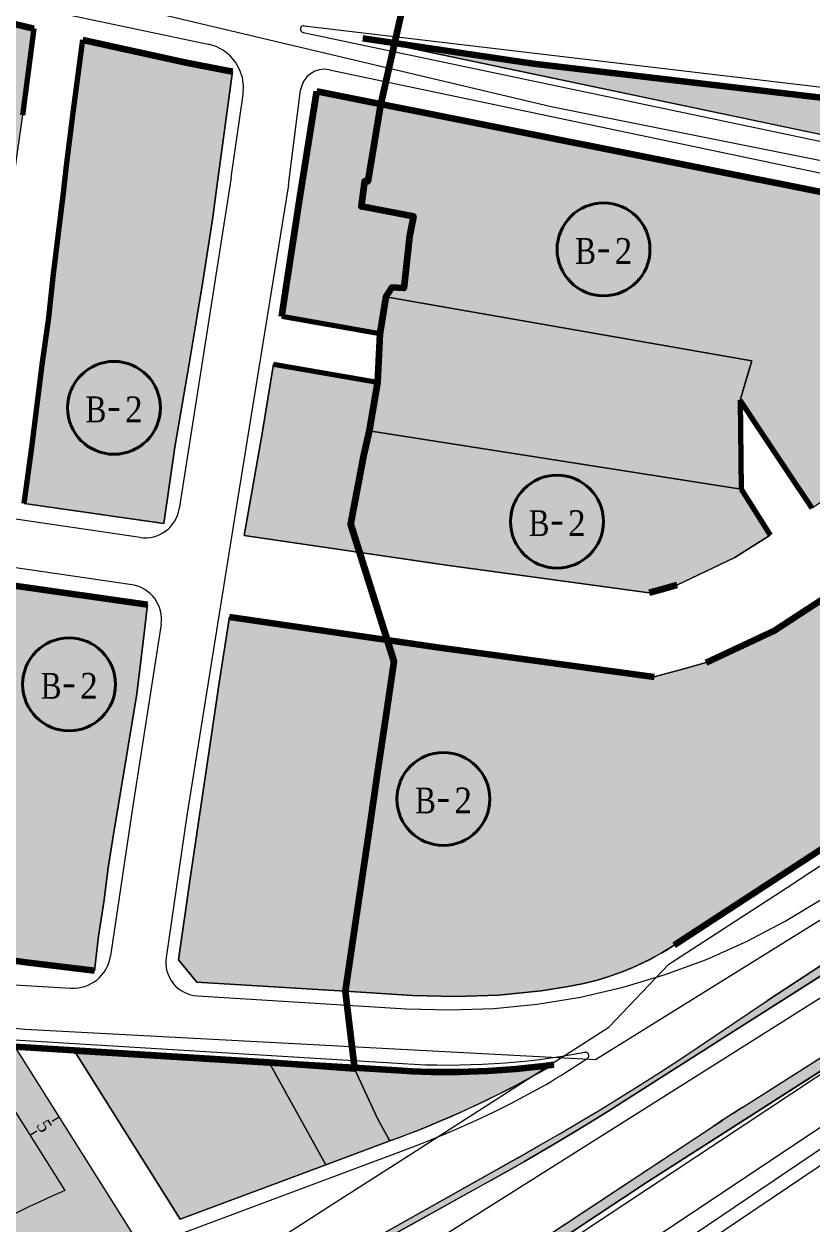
# Model space of a CAD drawing. Header units: metres. Extents: x 575880 to 576669, y 4390634 to 4391284.
# Drawn here: x 576373.2 to 576487.7, y 4390882.6 to 4391057.1 of the extents above; entities that cross this region are included whole.
import ezdxf

# ---------------------------------------------------------------- set-up
doc = ezdxf.new("R2010")
doc.units = ezdxf.units.M
for name, color, linetype, lineweight in [('B_ADAKENARI', 5, 'Continuous', 0), ('B_HAT_KADEME', 18, 'Continuous', 0), ('KALDIRIM', 21, 'Continuous', 0), ('KST_KARAYOLU_KORUMA', 11, 'Continuous', 0), ('PL_PARK', 97, 'Continuous', 0), ('PL_PASIF_YESIL', 93, 'Continuous', 0), ('PL_TICARET', 12, 'Continuous', 0), ('PL_TRAFO_ALANI', 9, 'Continuous', 0), ('PROJE_ALAN_SINIRI', 30, 'Continuous', 90), ('ROL_CEPHE', 1, 'Continuous', 0), ('SEMBOL', 18, 'Continuous', 0), ('SNR_MAHALLE', 18, 'Continuous', 0), ('SNR_OZEL_PROJE', 18, 'Continuous', 0), ('SNR_SAGLIKLASTIRMA', 152, 'Continuous', 0), ('SNR_YAPIYAK', 18, 'Continuous', 0), ('TESCILLI_PARSEL', 18, 'Continuous', 5)]:
    doc.layers.add(name, color=color, linetype=linetype, lineweight=lineweight)
doc.styles.get("Standard").update_dxf_attribs({"font": 'times.ttf'})

msp = doc.modelspace()

# ---------------------------------------------------------------- hatches: boundary and pattern name
at = {"layer": 'PL_PARK'}
for points in [[(576478.93, 4391008.13), (576477.26, 4391002.38), (576477.42, 4390989.45), (576423.35, 4390997.96), (576424.54, 4391005.02), (576424.92, 4391012.06), (576425.76, 4391017.41)], [(576408.82, 4390906.13), (576417.03, 4390891.21), (576395.9, 4390883.32), (576380.47, 4390907.87)], [(576447.47, 4390904.3), (576444.73, 4390902.83), (576441.97, 4390901.41), (576439.18, 4390900.05), (576436.36, 4390898.76), (576433.51, 4390897.52), (576430.64, 4390896.34), (576427.74, 4390895.22), (576426.34, 4390894.7), (576426.2, 4390894.96), (576424.58, 4390897.96), (576421.23, 4390905.2), (576421.14, 4390905.37), (576428.15, 4390904.94), (576430.91, 4390904.81), (576433.67, 4390904.74), (576436.43, 4390904.75), (576439.18, 4390904.83), (576441.94, 4390904.97), (576444.69, 4390905.19), (576447.43, 4390905.47), (576450.17, 4390905.83)]]:
    msp.add_hatch(color=256, dxfattribs=at).paths.add_polyline_path(points)
at = {"layer": 'PL_PASIF_YESIL'}
for points in [[(576447.19, 4391051.36), (576559.95, 4391037.95), (576566.58, 4391037.13), (576573.2, 4391036.25), (576578.78, 4391035.46), (576565.53, 4391004.3), (576563.15, 4390999.12), (576563.07, 4390998.99), (576562.96, 4390998.89), (576562.83, 4390998.82), (576562.69, 4390998.78), (576562.54, 4390998.78), (576562.39, 4390998.81), (576562.26, 4390998.88), (576562.16, 4390998.99), (576562.08, 4390999.11), (576562.03, 4390999.25), (576562.02, 4390999.4), (576562.15, 4391001.47), (576561.95, 4391005), (576561.32, 4391008.48), (576560.26, 4391011.86), (576558.8, 4391015.09), (576556.96, 4391018.11), (576554.76, 4391020.88), (576552.24, 4391023.36), (576549.44, 4391025.52), (576546.39, 4391027.32), (576543.15, 4391028.73), (576539.78, 4391029.73), (576510.81, 4391036.43), (576422.45, 4391055.03)], [(576573.12, 4390979.66), (576567.66, 4390974.8), (576565.76, 4390973.12), (576563.84, 4390971.46), (576561.91, 4390969.82), (576559.96, 4390968.19), (576558, 4390966.58), (576556.03, 4390964.98), (576554.04, 4390963.4), (576552.04, 4390961.84), (576536.7, 4390949.98), (576534.99, 4390948.68), (576533.27, 4390947.41), (576531.54, 4390946.15), (576529.79, 4390944.91), (576528.02, 4390943.69), (576526.25, 4390942.49), (576524.46, 4390941.31), (576522.66, 4390940.15), (576477.42, 4390911.35), (576460.57, 4390900.62), (576458.16, 4390899.09), (576455.73, 4390897.58), (576453.29, 4390896.09), (576450.84, 4390894.62), (576448.39, 4390893.16), (576445.92, 4390891.72), (576443.44, 4390890.3), (576440.95, 4390888.9), (576374.84, 4390852.23), (576367.55, 4390848.07), (576360.33, 4390843.79), (576353.19, 4390839.39), (576346.12, 4390834.87), (576339.13, 4390830.23), (576332.21, 4390825.47), (576325.38, 4390820.6), (576318.63, 4390815.61), (576317.89, 4390815.05), (576317.44, 4390814.7), (576316.98, 4390814.36), (576316.53, 4390814.01), (576316.07, 4390813.67), (576315.62, 4390813.32), (576315.26, 4390813.04), (576314.82, 4390813.61), (576314.68, 4390813.83), (576315.66, 4390814.57), (576316.44, 4390815.16), (576317.23, 4390815.75), (576318.8, 4390816.91), (576325.16, 4390821.53), (576331.59, 4390826.06), (576338.09, 4390830.47), (576344.66, 4390834.79), (576351.3, 4390839), (576358.01, 4390843.11), (576364.78, 4390847.11), (576371.61, 4390851), (576444.93, 4390892.27), (576447.95, 4390893.98), (576450.96, 4390895.71), (576453.94, 4390897.47), (576456.92, 4390899.25), (576459.88, 4390901.06), (576462.82, 4390902.89), (576465.74, 4390904.75), (576468.65, 4390906.63), (576481.2, 4390915.13), (576524.62, 4390943.56), (576525.35, 4390944.07), (576526.08, 4390944.57), (576526.81, 4390945.08), (576527.54, 4390945.59), (576528.26, 4390946.1), (576528.98, 4390946.62), (576529.7, 4390947.14), (576530.68, 4390947.85), (576541.76, 4390956), (576542.76, 4390956.75), (576543.75, 4390957.51), (576544.74, 4390958.28), (576545.71, 4390959.07), (576546.67, 4390959.86), (576547.63, 4390960.67), (576548.57, 4390961.49), (576549.51, 4390962.32), (576564.97, 4390976.27), (576565.55, 4390976.76), (576566.15, 4390977.22), (576566.78, 4390977.66), (576567.43, 4390978.05), (576568.1, 4390978.42), (576568.78, 4390978.74), (576569.49, 4390979.04), (576570.21, 4390979.29), (576570.52, 4390979.35), (576571.5, 4390979.56), (576572.1, 4390979.68)], [(576580.86, 4390974.49), (576581.08, 4390974.02), (576581.18, 4390973.81), (576581.6, 4390971.91), (576581.6, 4390969.98), (576581.17, 4390968.09), (576580.33, 4390966.34), (576579.91, 4390965.7), (576579.46, 4390965.09), (576578.97, 4390964.5), (576578.46, 4390963.94), (576577.92, 4390963.41), (576577.35, 4390962.9), (576576.75, 4390962.43), (576576.13, 4390961.99), (576543.45, 4390939.96), (576542.32, 4390939.2), (576541.19, 4390938.45), (576540.06, 4390937.69), (576538.92, 4390936.94), (576537.78, 4390936.2), (576536.64, 4390935.46), (576535.49, 4390934.72), (576534.35, 4390933.98), (576463.8, 4390888.75), (576449.3, 4390879.17), (576447.92, 4390878.27), (576446.52, 4390877.38), (576445.11, 4390876.52), (576443.69, 4390875.67), (576442.26, 4390874.84), (576440.81, 4390874.04), (576439.36, 4390873.25), (576437.9, 4390872.48), (576437.79, 4390872.44), (576437.68, 4390872.43), (576437.57, 4390872.46), (576437.48, 4390872.51), (576437.4, 4390872.58), (576437.34, 4390872.68), (576437.31, 4390872.79), (576437.32, 4390872.9), (576437.35, 4390873), (576437.41, 4390873.09), (576437.49, 4390873.17), (576473.36, 4390896.85), (576473.89, 4390897.2), (576474.42, 4390897.55), (576474.95, 4390897.9), (576475.48, 4390898.25), (576476.01, 4390898.59), (576476.55, 4390898.93), (576477.08, 4390899.28), (576477.62, 4390899.62), (576498.03, 4390912.61), (576502.85, 4390915.71), (576507.62, 4390918.87), (576512.36, 4390922.08), (576517.06, 4390925.34), (576521.73, 4390928.66), (576526.35, 4390932.03), (576530.94, 4390935.45), (576535.49, 4390938.93), (576541.18, 4390943.33), (576556.93, 4390955.51), (576558.99, 4390957.12), (576561.03, 4390958.74), (576563.06, 4390960.38), (576565.07, 4390962.03), (576567.07, 4390963.7), (576569.05, 4390965.39), (576571.02, 4390967.1), (576572.98, 4390968.82), (576580.41, 4390975.43)]]:
    msp.add_hatch(color=256, dxfattribs=at).paths.add_polyline_path(points)
at = {"layer": 'PL_TICARET'}
for points in [[(576304.61, 4391073.29), (576374.62, 4391056.44), (576372.98, 4391043.82), (576372.13, 4391038.1), (576370.85, 4391028.23), (576242.51, 4391059.36), (576244.25, 4391070.29), (576245.29, 4391077.66), (576248.9, 4391080.39)], [(576388.15, 4391053.39), (576396.78, 4391051.48), (576403.48, 4391050.18), (576401.21, 4391033.43), (576400.61, 4391029), (576399.23, 4391019.96), (576398.3, 4391014.38), (576397.17, 4391007.66), (576395.13, 4390995.58), (576393.53, 4390984.45), (576373.21, 4390987.35), (576373.66, 4390990.58), (576374.34, 4390995.5), (576375.84, 4391007.51), (576376.79, 4391014.36), (576377.41, 4391020.32), (576378.94, 4391032.54), (576379.39, 4391036.46), (576380.35, 4391044.23), (576381.74, 4391054.77)], [(576518.66, 4391026.77), (576520.71, 4391023.27), (576516.79, 4391008.72), (576512.48, 4391004.19), (576506.79, 4391000.05), (576496.57, 4390992.6), (576487.69, 4390986.71), (576484, 4390992.25), (576480.11, 4390998.09), (576477.26, 4391002.38), (576478.28, 4391005.87), (576478.93, 4391008.13), (576425.76, 4391017.41), (576424.92, 4391012.06), (576410.64, 4391014.55), (576411.49, 4391020.09), (576413.31, 4391032.09), (576415.72, 4391047.33)], [(576424.54, 4391005.02), (576423.35, 4390997.96), (576477.42, 4390989.45), (576481.6, 4390982.76), (576476.5, 4390979.5), (576468.03, 4390975.52), (576465.81, 4390974.87), (576464.01, 4390974.39), (576434.91, 4390978.36), (576405.17, 4390982.74), (576407.82, 4390997.55), (576409.47, 4391007.65)], [(576391.12, 4390972.68), (576390.64, 4390968.46), (576389.61, 4390959.71), (576387.04, 4390944.21), (576386.18, 4390939.32), (576385.44, 4390934.4), (576384.8, 4390929.44), (576384.03, 4390924.47), (576383.46, 4390919.44), (576373.47, 4390920.63), (576364.86, 4390921.91), (576365.5, 4390927.18), (576366.02, 4390931.71), (576366.26, 4390933.81), (576366.63, 4390937.1), (576367.37, 4390941.94), (576368.1, 4390947), (576369.67, 4390958.5), (576370.91, 4390968.37), (576371.75, 4390975.44)], [(576497.5, 4390961.64), (576506.7, 4390948.64), (576467.66, 4390923.15), (576465.88, 4390922.06), (576464.06, 4390921.06), (576462.18, 4390920.15), (576460.26, 4390919.35), (576458.3, 4390918.64), (576456.31, 4390918.04), (576454.28, 4390917.55), (576452.24, 4390917.16), (576448.35, 4390916.52), (576442.14, 4390915.9), (576435.9, 4390915.69), (576429.66, 4390915.87), (576419.87, 4390916.47), (576398.31, 4390917.79), (576395.65, 4390921.05), (576397.34, 4390932.86), (576398.7, 4390942.01), (576400.1, 4390951.48), (576401.57, 4390961.28), (576403.07, 4390970.92), (576433.22, 4390966.48), (576464.78, 4390962.17), (576469.06, 4390963.32), (576472.3, 4390964.27), (576482.33, 4390968.98), (576489.19, 4390973.4)], [(576315, 4390913.39), (576320.85, 4390912.55), (576323.95, 4390912.12), (576327.06, 4390911.72), (576330.17, 4390911.36), (576333.28, 4390911.02), (576336.4, 4390910.72), (576339.52, 4390910.45), (576342.64, 4390910.21), (576345.77, 4390910), (576371.87, 4390908.4), (576389.21, 4390880.81), (576385.95, 4390879.51), (576382.71, 4390878.14), (576379.51, 4390876.7), (576376.34, 4390875.19), (576373.21, 4390873.6), (576370.11, 4390871.95), (576367.05, 4390870.22), (576364.03, 4390868.43), (576315.76, 4390839.06), (576314.7, 4390838.38), (576313.67, 4390837.65), (576312.68, 4390836.87), (576311.73, 4390836.05), (576310.81, 4390835.18), (576309.94, 4390834.27), (576309.12, 4390833.32), (576308.34, 4390832.33), (576307.58, 4390831.25), (576306.9, 4390830.12), (576306.29, 4390828.94), (576305.77, 4390827.73), (576305.33, 4390826.49), (576304.98, 4390825.21), (576304.71, 4390823.92), (576304.53, 4390822.61), (576304.5, 4390822.48), (576304.44, 4390822.37), (576304.35, 4390822.27), (576304.23, 4390822.2), (576304.11, 4390822.17), (576303.98, 4390822.16), (576303.85, 4390822.2), (576303.73, 4390822.26), (576303.64, 4390822.36), (576255.75, 4390884.54), (576255.68, 4390884.66), (576255.65, 4390884.79), (576255.65, 4390884.92), (576255.69, 4390885.05), (576255.76, 4390885.17), (576255.86, 4390885.26), (576255.98, 4390885.32), (576256.11, 4390885.34), (576290.93, 4390887.61), (576290.95, 4390887.61), (576304.83, 4390888.78), (576306.71, 4390889.07), (576308.53, 4390889.62), (576310.25, 4390890.43), (576311.84, 4390891.46), (576313.27, 4390892.71), (576314.51, 4390894.14), (576315.54, 4390895.74), (576316.33, 4390897.47), (576316.34, 4390897.49), (576316.93, 4390899.38), (576317.28, 4390901.33), (576317.4, 4390903.3), (576317.28, 4390905.27), (576316.92, 4390907.22), (576316.34, 4390909.11), (576315.53, 4390910.92), (576314.51, 4390912.61), (576314.45, 4390912.73), (576314.43, 4390912.85), (576314.43, 4390912.98), (576314.47, 4390913.1), (576314.54, 4390913.21), (576314.63, 4390913.3), (576314.74, 4390913.36), (576314.87, 4390913.39)]]:
    msp.add_hatch(color=256, dxfattribs=at).paths.add_polyline_path(points)
at = {"layer": 'PL_TRAFO_ALANI'}
msp.add_hatch(color=256, dxfattribs=at).paths.add_polyline_path([(576421.14, 4390905.37), (576421.23, 4390905.2), (576424.58, 4390897.96), (576426.2, 4390894.96), (576426.34, 4390894.7), (576417.03, 4390891.21), (576408.82, 4390906.13)])

# ---------------------------------------------------------------- linework, layer by layer
at = {"layer": 'B_ADAKENARI', "lineweight": 158}
for p, q in [((576304.61, 4391073.29), (576374.62, 4391056.44)), ((576381.74, 4391054.77), (576388.15, 4391053.39)), ((576388.15, 4391053.39), (576396.78, 4391051.48)), ((576396.78, 4391051.48), (576403.48, 4391050.18))]:
    msp.add_line(p, q, dxfattribs=at)
at = {"layer": 'B_ADAKENARI', "lineweight": 70}
for p, q in [((576374.62, 4391056.44), (576372.98, 4391043.82)), ((576380.35, 4391044.23), (576381.74, 4391054.77)), ((576379.39, 4391036.46), (576380.35, 4391044.23)), ((576378.94, 4391032.54), (576379.39, 4391036.46)), ((576377.41, 4391020.32), (576378.94, 4391032.54)), ((576376.79, 4391014.36), (576377.41, 4391020.32)), ((576375.84, 4391007.51), (576376.79, 4391014.36)), ((576424.92, 4391012.06), (576410.64, 4391014.55)), ((576424.54, 4391005.02), (576424.92, 4391012.06)), ((576374.34, 4390995.5), (576375.84, 4391007.51)), ((576409.47, 4391007.65), (576424.54, 4391005.02)), ((576477.26, 4391002.38), (576477.42, 4390989.45)), ((576480.11, 4390998.09), (576477.26, 4391002.38)), ((576484, 4390992.25), (576480.11, 4390998.09)), ((576373.66, 4390990.58), (576374.34, 4390995.5)), ((576487.69, 4390986.71), (576484, 4390992.25)), ((576373.21, 4390987.35), (576373.66, 4390990.58)), ((576477.42, 4390989.45), (576481.6, 4390982.76))]:
    msp.add_line(p, q, dxfattribs=at)
at = {"layer": 'B_ADAKENARI', "lineweight": 120}
for p, q in [((576422.45, 4391055.03), (576447.19, 4391051.36)), ((576447.19, 4391051.36), (576559.95, 4391037.95)), ((576413.31, 4391032.09), (576415.72, 4391047.33)), ((576411.49, 4391020.09), (576413.31, 4391032.09)), ((576410.64, 4391014.55), (576411.49, 4391020.09)), ((576468.03, 4390975.52), (576465.81, 4390974.87)), ((576371.75, 4390975.44), (576391.12, 4390972.68)), ((576465.81, 4390974.87), (576464.01, 4390974.39)), ((576482.33, 4390968.98), (576489.19, 4390973.4)), ((576403.07, 4390970.92), (576433.22, 4390966.48)), ((576472.3, 4390964.27), (576482.33, 4390968.98)), ((576433.22, 4390966.48), (576464.78, 4390962.17))]:
    msp.add_line(p, q, dxfattribs=at)
at = {"layer": 'B_ADAKENARI', "lineweight": 0}
for p, q in [((576422.45, 4391055.03), (576510.81, 4391036.43)), ((576401.21, 4391033.43), (576403.48, 4391050.18)), ((576400.61, 4391029), (576401.21, 4391033.43)), ((576399.23, 4391019.96), (576400.61, 4391029)), ((576398.3, 4391014.38), (576399.23, 4391019.96)), ((576397.17, 4391007.66), (576398.3, 4391014.38)), ((576395.13, 4390995.58), (576397.17, 4391007.66)), ((576409.47, 4391007.65), (576407.82, 4390997.55)), ((576407.82, 4390997.55), (576405.17, 4390982.74)), ((576393.53, 4390984.45), (576395.13, 4390995.58)), ((576373.21, 4390987.35), (576393.53, 4390984.45)), ((576405.17, 4390982.74), (576434.91, 4390978.36)), ((576476.5, 4390979.5), (576481.6, 4390982.76)), ((576468.03, 4390975.52), (576476.5, 4390979.5)), ((576434.91, 4390978.36), (576464.01, 4390974.39)), ((576390.64, 4390968.46), (576391.12, 4390972.68)), ((576403.07, 4390970.92), (576401.57, 4390961.28)), ((576389.61, 4390959.71), (576390.64, 4390968.46)), ((576469.06, 4390963.32), (576464.78, 4390962.17)), ((576472.3, 4390964.27), (576469.06, 4390963.32)), ((576401.57, 4390961.28), (576400.1, 4390951.48)), ((576387.04, 4390944.21), (576389.61, 4390959.71)), ((576400.1, 4390951.48), (576398.7, 4390942.01)), ((576386.18, 4390939.32), (576387.04, 4390944.21)), ((576398.7, 4390942.01), (576397.34, 4390932.86)), ((576385.44, 4390934.4), (576386.18, 4390939.32)), ((576384.8, 4390929.44), (576385.44, 4390934.4)), ((576397.34, 4390932.86), (576395.65, 4390921.05)), ((576384.03, 4390924.47), (576384.8, 4390929.44)), ((576383.46, 4390919.44), (576384.03, 4390924.47)), ((576395.65, 4390921.05), (576398.31, 4390917.79)), ((576398.31, 4390917.79), (576419.87, 4390916.47)), ((576419.87, 4390916.47), (576429.66, 4390915.87)), ((576442.14, 4390915.9), (576448.35, 4390916.52)), ((576448.35, 4390916.52), (576452.24, 4390917.16)), ((576429.66, 4390915.87), (576435.9, 4390915.69)), ((576435.9, 4390915.69), (576442.14, 4390915.9)), ((576417.03, 4390891.21), (576426.34, 4390894.7)), ((576426.34, 4390894.7), (576427.74, 4390895.22)), ((576395.9, 4390883.32), (576417.03, 4390891.21))]:
    msp.add_line(p, q, dxfattribs=at)
at = {"layer": 'B_ADAKENARI', "lineweight": 100}
for p, q in [((576415.72, 4391047.33), (576518.66, 4391026.77)), ((576373.47, 4390920.63), (576364.86, 4390921.91)), ((576383.46, 4390919.44), (576373.47, 4390920.63)), ((576380.47, 4390907.87), (576408.82, 4390906.13)), ((576408.82, 4390906.13), (576421.14, 4390905.37)), ((576421.14, 4390905.37), (576428.15, 4390904.94))]:
    msp.add_line(p, q, dxfattribs=at)
at = {"layer": 'B_ADAKENARI', "lineweight": 211}
msp.add_line((576506.7, 4390948.64), (576467.66, 4390923.15), dxfattribs=at)
at = {"layer": 'B_ADAKENARI'}
for p, q in [((576371.87, 4390908.4), (576389.21, 4390880.81)), ((576380.47, 4390907.87), (576395.9, 4390883.32))]:
    msp.add_line(p, q, dxfattribs=at)
at = {"layer": 'B_ADAKENARI', "lineweight": 120}
msp.add_arc((576562.06, 4391307.59), 255.5, 233.5935, 263.2176, dxfattribs=at)
at = {"layer": 'B_ADAKENARI', "lineweight": 0}
for centre, radius, start, end in [((576445.74, 4390956.71), 40.08, 279.3279, 303.1449), ((576376.09, 4391033.38), 147.5, 290.4987, 300.1456)]:
    msp.add_arc(centre, radius, start, end, dxfattribs=at)
at = {"layer": 'B_ADAKENARI', "lineweight": 100}
msp.add_arc((576434.8, 4391013.24), 108.5, 266.4871, 278.1404, dxfattribs=at)
at = {"layer": 'B_HAT_KADEME'}
for p, q in [((576424.92, 4391012.06), (576425.76, 4391017.41)), ((576425.76, 4391017.41), (576478.93, 4391008.13)), ((576478.93, 4391008.13), (576478.28, 4391005.87)), ((576478.28, 4391005.87), (576477.26, 4391002.38)), ((576423.35, 4390997.96), (576424.54, 4391005.02)), ((576477.42, 4390989.45), (576423.35, 4390997.96)), ((576408.82, 4390906.13), (576417.03, 4390891.21)), ((576421.14, 4390905.37), (576421.23, 4390905.2)), ((576421.23, 4390905.2), (576424.58, 4390897.96)), ((576424.58, 4390897.96), (576426.2, 4390894.96)), ((576426.2, 4390894.96), (576426.34, 4390894.7))]:
    msp.add_line(p, q, dxfattribs=at)
at = {"layer": 'KALDIRIM'}
for p, q in [((576375.12, 4391059.37), (576399.94, 4391054.15)), ((576413.37, 4391056.48), (576413.35, 4391056.34)), ((576413.35, 4391056.34), (576413.36, 4391056.21)), ((576413.36, 4391056.21), (576413.41, 4391056.08)), ((576413.43, 4391056.61), (576413.37, 4391056.48)), ((576413.41, 4391056.08), (576413.5, 4391055.97)), ((576413.52, 4391056.71), (576413.43, 4391056.61)), ((576413.5, 4391055.97), (576413.61, 4391055.89)), ((576413.63, 4391056.78), (576413.52, 4391056.71)), ((576413.61, 4391055.89), (576413.74, 4391055.84)), ((576413.77, 4391056.83), (576413.63, 4391056.78)), ((576413.74, 4391055.84), (576510.6, 4391035.45)), ((576413.91, 4391056.83), (576413.77, 4391056.83)), ((576413.91, 4391056.83), (576560.13, 4391039.44)), ((576401.11, 4391053.79), (576399.94, 4391054.15)), ((576402.19, 4391053.21), (576401.11, 4391053.79)), ((576403.14, 4391052.44), (576402.19, 4391053.21)), ((576403.93, 4391051.51), (576403.14, 4391052.44)), ((576404.53, 4391050.45), (576403.93, 4391051.51)), ((576404.93, 4391049.29), (576404.53, 4391050.45)), ((576405.1, 4391048.08), (576404.93, 4391049.29)), ((576413.86, 4391048.81), (576413.55, 4391048.16)), ((576414.29, 4391049.39), (576413.86, 4391048.81)), ((576414.83, 4391049.86), (576414.29, 4391049.39)), ((576415.46, 4391050.22), (576414.83, 4391049.86)), ((576416.15, 4391050.44), (576415.46, 4391050.22)), ((576416.86, 4391050.51), (576416.15, 4391050.44)), ((576417.58, 4391050.44), (576416.86, 4391050.51)), ((576417.58, 4391050.44), (576509.63, 4391031.06)), ((576405.03, 4391046.85), (576405.1, 4391048.08)), ((576411.61, 4391033.69), (576413.39, 4391047.46)), ((576413.55, 4391048.16), (576413.39, 4391047.46)), ((576403.28, 4391034.78), (576405.03, 4391046.85)), ((576403.28, 4391034.78), (576395.73, 4390986.61)), ((576411.61, 4391033.69), (576404.19, 4390987.64)), ((576390.07, 4390982.43), (576237.82, 4391004.77)), ((576388.89, 4390975.53), (576235.92, 4390997.97)), ((576404.19, 4390987.64), (576400.98, 4390967.71)), ((576393.11, 4390969.81), (576388.89, 4390942.81)), ((576400.98, 4390967.71), (576396.86, 4390942)), ((576388.89, 4390942.81), (576385.78, 4390921.61)), ((576524.62, 4390943.56), (576481.2, 4390915.13)), ((576396.86, 4390942), (576393.83, 4390921.39)), ((576477.42, 4390911.35), (576522.66, 4390940.15)), ((576463.8, 4390888.75), (576534.35, 4390933.98)), ((576435.96, 4390857.85), (576547.93, 4390933.32)), ((576483.81, 4390926.64), (576489.25, 4390929.96)), ((576478.17, 4390923.68), (576483.81, 4390926.64)), ((576472.35, 4390921.09), (576478.17, 4390923.68)), ((576466.37, 4390918.88), (576472.35, 4390921.09)), ((576346.32, 4390918.98), (576380, 4390916.91)), ((576460.27, 4390917.05), (576466.37, 4390918.88)), ((576454.06, 4390915.62), (576460.27, 4390917.05)), ((576398.39, 4390915.79), (576428.71, 4390913.92)), ((576441.44, 4390913.96), (576447.78, 4390914.59)), ((576447.78, 4390914.59), (576454.06, 4390915.62)), ((576468.65, 4390906.63), (576481.2, 4390915.13)), ((576428.71, 4390913.92), (576435.07, 4390913.74)), ((576435.07, 4390913.74), (576441.44, 4390913.96)), ((576345.83, 4390911), (576428.22, 4390905.94)), ((576460.57, 4390900.62), (576477.42, 4390911.35)), ((576477.62, 4390899.62), (576498.03, 4390912.61)), ((576454.81, 4390907.6), (576454.68, 4390907.59)), ((576454.95, 4390907.57), (576454.81, 4390907.6)), ((576455.07, 4390907.5), (576454.95, 4390907.57)), ((576455.16, 4390907.4), (576455.07, 4390907.5)), ((576453.54, 4390905.72), (576454.29, 4390906.2)), ((576454.29, 4390906.2), (576455.04, 4390906.68)), ((576455.04, 4390906.68), (576455.14, 4390906.77)), ((576455.14, 4390906.77), (576455.22, 4390906.88)), ((576455.23, 4390907.28), (576455.16, 4390907.4)), ((576455.22, 4390906.88), (576455.26, 4390907.01)), ((576455.27, 4390907.15), (576455.23, 4390907.28)), ((576455.26, 4390907.01), (576455.27, 4390907.15)), ((576465.74, 4390904.75), (576468.65, 4390906.63)), ((576450.54, 4390903.81), (576451.29, 4390904.29)), ((576451.29, 4390904.29), (576452.04, 4390904.76)), ((576452.04, 4390904.76), (576452.8, 4390905.24)), ((576452.8, 4390905.24), (576453.54, 4390905.72)), ((576462.82, 4390902.89), (576465.74, 4390904.75)), ((576446.55, 4390901.53), (576449.04, 4390902.89)), ((576449.04, 4390902.89), (576449.78, 4390903.34)), ((576449.78, 4390903.34), (576450.54, 4390903.81)), ((576459.88, 4390901.06), (576462.82, 4390902.89)), ((576444.03, 4390900.21), (576446.55, 4390901.53)), ((576456.92, 4390899.25), (576459.88, 4390901.06)), ((576458.16, 4390899.09), (576460.57, 4390900.62)), ((576438.93, 4390897.73), (576441.49, 4390898.94)), ((576441.49, 4390898.94), (576444.03, 4390900.21)), ((576453.94, 4390897.47), (576456.92, 4390899.25)), ((576455.73, 4390897.58), (576458.16, 4390899.09)), ((576436.34, 4390896.56), (576438.93, 4390897.73)), ((576450.96, 4390895.71), (576453.94, 4390897.47)), ((576453.29, 4390896.09), (576455.73, 4390897.58)), ((576431.1, 4390894.37), (576433.73, 4390895.44)), ((576433.73, 4390895.44), (576436.34, 4390896.56)), ((576437.49, 4390873.17), (576473.36, 4390896.85)), ((576447.95, 4390893.98), (576450.96, 4390895.71)), ((576450.84, 4390894.62), (576453.29, 4390896.09)), ((576428.44, 4390893.35), (576431.1, 4390894.37)), ((576444.93, 4390892.27), (576447.95, 4390893.98)), ((576448.39, 4390893.16), (576450.84, 4390894.62)), ((576444.93, 4390892.27), (576371.61, 4390851)), ((576391.27, 4390879.45), (576428.44, 4390893.35)), ((576445.92, 4390891.72), (576448.39, 4390893.16)), ((576440.95, 4390888.9), (576443.44, 4390890.3)), ((576443.44, 4390890.3), (576445.92, 4390891.72)), ((576440.95, 4390888.9), (576374.84, 4390852.23)), ((576449.3, 4390879.17), (576463.8, 4390888.75))]:
    msp.add_line(p, q, dxfattribs=at)
for centre, radius, start, end in [((576562.06, 4391307.59), 254.5, 233.5935, 263.2176), ((576390.8, 4390987.38), 5, 261.6549, 351.0983), ((576388.17, 4390970.58), 5, 351.1262, 81.6549), ((576380.34, 4390922.4), 5.5, 266.4871, 351.6601), ((576398.69, 4390920.68), 4.9, 171.6601, 266.4871), ((576434.8, 4391013.24), 107.5, 266.4871, 280.6531), ((576638.56, 4390646.74), 299.75, 122.4734, 123.4439)]:
    msp.add_arc(centre, radius, start, end, dxfattribs=at)
at = {"layer": 'KST_KARAYOLU_KORUMA'}
for p, q in [((576269.73, 4390759.24), (576545.16, 4390941.65)), ((576487.36, 4390933.72), (576495.74, 4390939.17)), ((576484.07, 4390931.54), (576487.36, 4390933.72)), ((576466.9, 4390920.38), (576484.07, 4390931.54)), ((576458.16, 4390911.22), (576466.9, 4390920.38)), ((576426.45, 4390890.9), (576458.16, 4390911.22)), ((576418.01, 4390885.49), (576426.45, 4390890.9)), ((576410.49, 4390880.67), (576418.01, 4390885.49))]:
    msp.add_line(p, q, dxfattribs=at)
at = {"layer": 'PL_PARK'}
for points in [[(576478.93, 4391008.13, 0), (576477.26, 4391002.38, 0), (576477.42, 4390989.45, 0), (576423.35, 4390997.96, 0), (576424.54, 4391005.02, 0), (576424.92, 4391012.06, 0), (576425.76, 4391017.41, 0), (576478.93, 4391008.13, 0)], [(576408.82, 4390906.13, 0), (576417.03, 4390891.21, 0), (576395.9, 4390883.32, 0), (576380.47, 4390907.87, 0), (576408.82, 4390906.13, 0)], [(576447.47, 4390904.3, 0), (576444.73, 4390902.83, 0), (576441.97, 4390901.41, 0), (576439.18, 4390900.05, 0), (576436.36, 4390898.76, 0), (576433.51, 4390897.52, 0), (576430.64, 4390896.34, 0), (576427.74, 4390895.22, 0), (576426.34, 4390894.7, 0), (576426.2, 4390894.96, 0), (576424.58, 4390897.96, 0), (576421.23, 4390905.2, 0), (576421.14, 4390905.37, 0), (576428.15, 4390904.94, 0), (576430.91, 4390904.81, 0), (576433.67, 4390904.74, 0), (576436.43, 4390904.75, 0), (576439.18, 4390904.83, 0), (576441.94, 4390904.97, 0), (576444.69, 4390905.19, 0), (576447.43, 4390905.47, 0), (576450.17, 4390905.83, 0), (576447.47, 4390904.3, 0)]]:
    msp.add_polyline3d(points, close=True, dxfattribs=at)
at = {"layer": 'PL_PASIF_YESIL'}
for points in [[(576561.95, 4391005, 0), (576561.32, 4391008.48, 0), (576560.26, 4391011.86, 0), (576558.8, 4391015.09, 0), (576556.96, 4391018.11, 0), (576554.76, 4391020.88, 0), (576552.24, 4391023.36, 0), (576549.44, 4391025.52, 0), (576546.39, 4391027.32, 0), (576543.15, 4391028.73, 0), (576539.78, 4391029.73, 0), (576510.81, 4391036.43, 0), (576422.45, 4391055.03, 0), (576447.19, 4391051.36, 0), (576447.19, 4391051.36, 0), (576559.95, 4391037.95, 0), (576566.58, 4391037.13, 0)], [(576576.13, 4390961.99, 0), (576543.45, 4390939.96, 0), (576542.32, 4390939.2, 0), (576541.19, 4390938.45, 0), (576540.06, 4390937.69, 0), (576538.92, 4390936.94, 0), (576537.78, 4390936.2, 0), (576536.64, 4390935.46, 0), (576535.49, 4390934.72, 0), (576534.35, 4390933.98, 0), (576463.8, 4390888.75, 0), (576449.3, 4390879.17, 0)], [(576437.49, 4390873.17, 0), (576473.36, 4390896.85, 0), (576473.89, 4390897.2, 0), (576474.42, 4390897.55, 0), (576474.95, 4390897.9, 0), (576475.48, 4390898.25, 0), (576476.01, 4390898.59, 0), (576476.55, 4390898.93, 0), (576477.08, 4390899.28, 0), (576477.62, 4390899.62, 0), (576498.03, 4390912.61, 0), (576502.85, 4390915.71, 0), (576507.62, 4390918.87, 0), (576512.36, 4390922.08, 0), (576517.06, 4390925.34, 0), (576521.73, 4390928.66, 0), (576526.35, 4390932.03, 0), (576530.94, 4390935.45, 0), (576535.49, 4390938.93, 0), (576541.18, 4390943.33, 0), (576556.93, 4390955.51, 0), (576558.99, 4390957.12, 0), (576561.03, 4390958.74, 0), (576563.06, 4390960.38, 0)], [(576371.61, 4390851, 0), (576444.93, 4390892.27, 0), (576447.95, 4390893.98, 0), (576450.96, 4390895.71, 0), (576453.94, 4390897.47, 0), (576456.92, 4390899.25, 0), (576459.88, 4390901.06, 0), (576462.82, 4390902.89, 0), (576465.74, 4390904.75, 0), (576468.65, 4390906.63, 0), (576481.2, 4390915.13, 0), (576524.62, 4390943.56, 0)], [(576522.66, 4390940.15, 0), (576477.42, 4390911.35, 0), (576460.57, 4390900.62, 0), (576458.16, 4390899.09, 0), (576455.73, 4390897.58, 0), (576453.29, 4390896.09, 0), (576450.84, 4390894.62, 0), (576448.39, 4390893.16, 0), (576445.92, 4390891.72, 0), (576443.44, 4390890.3, 0), (576440.95, 4390888.9, 0), (576374.84, 4390852.23, 0)]]:
    msp.add_polyline3d(points, dxfattribs=at)
at = {"layer": 'PL_TICARET'}
for points in [[(576304.61, 4391073.29, 0), (576374.62, 4391056.44, 0), (576372.98, 4391043.82, 0), (576372.13, 4391038.1, 0), (576370.85, 4391028.23, 0), (576242.51, 4391059.36, 0), (576244.25, 4391070.29, 0), (576245.29, 4391077.66, 0), (576248.9, 4391080.39, 0), (576304.61, 4391073.29, 0)], [(576388.15, 4391053.39, 0), (576396.78, 4391051.48, 0), (576403.48, 4391050.18, 0), (576401.21, 4391033.43, 0), (576400.61, 4391029, 0), (576399.23, 4391019.96, 0), (576398.3, 4391014.38, 0), (576397.17, 4391007.66, 0), (576395.13, 4390995.58, 0), (576393.53, 4390984.45, 0), (576373.21, 4390987.35, 0), (576373.66, 4390990.58, 0), (576374.34, 4390995.5, 0), (576375.84, 4391007.51, 0), (576376.79, 4391014.36, 0), (576377.41, 4391020.32, 0), (576378.94, 4391032.54, 0), (576379.39, 4391036.46, 0), (576380.35, 4391044.23, 0), (576381.74, 4391054.77, 0), (576388.15, 4391053.39, 0)], [(576518.66, 4391026.77, 0), (576520.71, 4391023.27, 0), (576516.79, 4391008.72, 0), (576512.48, 4391004.19, 0), (576506.79, 4391000.05, 0), (576496.57, 4390992.6, 0), (576487.69, 4390986.71, 0), (576484, 4390992.25, 0), (576480.11, 4390998.09, 0), (576477.26, 4391002.38, 0), (576478.28, 4391005.87, 0), (576478.93, 4391008.13, 0), (576425.76, 4391017.41, 0), (576424.92, 4391012.06, 0), (576410.64, 4391014.55, 0), (576411.49, 4391020.09, 0), (576413.31, 4391032.09, 0), (576415.72, 4391047.33, 0), (576518.66, 4391026.77, 0)], [(576424.54, 4391005.02, 0), (576423.35, 4390997.96, 0), (576477.42, 4390989.45, 0), (576481.6, 4390982.76, 0), (576476.5, 4390979.5, 0), (576468.03, 4390975.52, 0), (576465.81, 4390974.87, 0), (576464.01, 4390974.39, 0), (576434.91, 4390978.36, 0), (576405.17, 4390982.74, 0), (576407.82, 4390997.55, 0), (576409.47, 4391007.65, 0), (576424.54, 4391005.02, 0)], [(576391.12, 4390972.68, 0), (576390.64, 4390968.46, 0), (576389.61, 4390959.71, 0), (576387.04, 4390944.21, 0), (576386.18, 4390939.32, 0), (576385.44, 4390934.4, 0), (576384.8, 4390929.44, 0), (576384.03, 4390924.47, 0), (576383.46, 4390919.44, 0), (576373.47, 4390920.63, 0), (576364.86, 4390921.91, 0), (576365.5, 4390927.18, 0), (576366.02, 4390931.71, 0), (576366.26, 4390933.81, 0), (576366.63, 4390937.1, 0), (576367.37, 4390941.94, 0), (576368.1, 4390947, 0), (576369.67, 4390958.5, 0), (576370.91, 4390968.37, 0), (576371.75, 4390975.44, 0), (576391.12, 4390972.68, 0)]]:
    msp.add_polyline3d(points, close=True, dxfattribs=at)
for points in [[(576506.7, 4390948.64, 0), (576467.66, 4390923.15, 0), (576465.88, 4390922.06, 0), (576464.06, 4390921.06, 0), (576462.18, 4390920.15, 0), (576460.26, 4390919.35, 0), (576458.3, 4390918.64, 0), (576456.31, 4390918.04, 0), (576454.28, 4390917.55, 0), (576452.24, 4390917.16, 0), (576448.35, 4390916.52, 0), (576442.14, 4390915.9, 0), (576435.9, 4390915.69, 0), (576429.66, 4390915.87, 0), (576419.87, 4390916.47, 0), (576398.31, 4390917.79, 0), (576395.65, 4390921.05, 0), (576397.34, 4390932.86, 0), (576398.7, 4390942.01, 0), (576400.1, 4390951.48, 0), (576401.57, 4390961.28, 0), (576403.07, 4390970.92, 0), (576433.22, 4390966.48, 0), (576464.78, 4390962.17, 0), (576469.06, 4390963.32, 0), (576472.3, 4390964.27, 0), (576482.33, 4390968.98, 0), (576489.19, 4390973.4, 0)], [(576371.87, 4390908.4, 0), (576389.21, 4390880.81, 0)]]:
    msp.add_polyline3d(points, dxfattribs=at)
at = {"layer": 'PL_TRAFO_ALANI'}
msp.add_polyline3d([(576421.14, 4390905.37, 0), (576421.23, 4390905.2, 0), (576424.58, 4390897.96, 0), (576426.2, 4390894.96, 0), (576426.34, 4390894.7, 0), (576417.03, 4390891.21, 0), (576408.82, 4390906.13, 0), (576421.14, 4390905.37, 0)], close=True, dxfattribs=at)
at = {"layer": 'PROJE_ALAN_SINIRI'}
msp.add_polyline3d([(576429.56, 4391065.55, 0), (576424.99, 4391045.33, 0), (576423.13, 4391034.16, 0), (576422.69, 4391034.22, 0), (576422.17, 4391030.55, 0), (576422.47, 4391030.54, 0), (576429.79, 4391029.16, 0), (576429.23, 4391026.23, 0), (576428.38, 4391018.68, 0), (576426.65, 4391018.79, 0), (576425.76, 4391017.41, 0), (576424.92, 4391012.06, 0), (576424.54, 4391005.02, 0), (576423.35, 4390997.96, 0), (576422.52, 4390994.36, 0), (576420.65, 4390984.38, 0), (576426.93, 4390964.41, 0), (576425.93, 4390957.48, 0), (576424.53, 4390948.09, 0), (576423.41, 4390940.33, 0), (576423.16, 4390938.69, 0), (576421.82, 4390929.57, 0), (576419.87, 4390916.47, 0), (576421.23, 4390905.2, 0), (576408.82, 4390906.13, 0), (576380.47, 4390907.87, 0), (576345.77, 4390910, 0)], dxfattribs=at)
at = {"layer": 'ROL_CEPHE'}
for p, q in [((576378.29, 4390898.18), (576377.28, 4390897.54)), ((576374.06, 4390895.52), (576375.07, 4390896.16))]:
    msp.add_line(p, q, dxfattribs=at)
at = {"layer": 'SEMBOL', "lineweight": 40}
for p, q in [((576456.65, 4391024.09), (576458.15, 4391024.09)), ((576385.51, 4391001.06), (576387.01, 4391001.06)), ((576449.89, 4390984.52), (576451.39, 4390984.52)), ((576378.99, 4390960.86), (576380.49, 4390960.86)), ((576433.38, 4390944.2), (576434.88, 4390944.2))]:
    msp.add_line(p, q, dxfattribs=at)
for centre in [(576457.4, 4391024.31), (576386.26, 4391001.28), (576450.64, 4390984.74), (576379.74, 4390961.08), (576434.13, 4390944.42)]:
    msp.add_circle(centre, 6.75, dxfattribs=at)
at = {"layer": 'SNR_MAHALLE'}
msp.add_polyline3d([(576593.92, 4391014.71, 0), (576593.92, 4391014.71, 0), (576548.65, 4390953.17, 0), (576237.19, 4390756.66, 0)], dxfattribs=at)
at = {"layer": 'SNR_OZEL_PROJE'}
msp.add_polyline3d([(576437.06, 4390856.18, 0), (576549.04, 4390931.67, 0), (576587.94, 4390957.89, 0)], dxfattribs=at)
at = {"layer": 'SNR_SAGLIKLASTIRMA'}
msp.add_polyline3d([(576197.52, 4391091.88, 139.42), (576216.41, 4391091.88, 139.17), (576233.85, 4391087.81, 139.08), (576307.97, 4391078.8, 138.81), (576332.09, 4391072.98, 138.84), (576449.81, 4391045.08, 137.67), (576538.46, 4391027.35, 135.46), (576549.51, 4391021.25, 135.36), (576556.77, 4391011.95, 135.2), (576559.1, 4391001.72, 135.06), (576556.66, 4390987.41, 135.21), (576547.59, 4390967.88, 135.54), (576535.38, 4390955.67, 135.72), (576456.21, 4390906.5, 135.45), (576373.33, 4390910.9, 135.95), (576316.17, 4390916.47, 136.65), (576319.07, 4390909.45, 136.52), (576320.04, 4390902.43, 136.42), (576317.62, 4390896.61, 136.43), (576313.26, 4390890.56, 136.42), (576220.01, 4390884.5, 137.34), (576203.29, 4390880.38, 137.35), (576152.67, 4390846.96, 139.11)], dxfattribs=at)
at = {"layer": 'SNR_YAPIYAK'}
msp.add_line((576369, 4390903.56), (576379.11, 4390887.48), dxfattribs=at)
msp.add_arc((576445.37, 4390734.73), 166.5, 113.4508, 121.3161, dxfattribs=at)
at = {"layer": 'TESCILLI_PARSEL'}
msp.add_line((576462.21, 4390878.87), (576514.47, 4390913.86), dxfattribs=at)

# ---------------------------------------------------------------- texts
at = {"layer": 'ROL_CEPHE'}
msp.add_text('5', height=2, rotation=302.1493, dxfattribs=at).set_placement((576374.91, 4390896.99))
at = {"layer": 'SEMBOL'}
for s, width, p in [('B', 0.8, (576453.28, 4391022.21)), ('2', 0.9, (576459.02, 4391022.21)), ('B', 0.8, (576382.14, 4390999.18)), ('2', 0.9, (576387.88, 4390999.18)), ('B', 0.8, (576446.52, 4390982.64)), ('2', 0.9, (576452.25, 4390982.64)), ('B', 0.8, (576375.62, 4390958.99)), ('2', 0.9, (576381.36, 4390958.99)), ('B', 0.8, (576430.01, 4390942.32)), ('2', 0.9, (576435.74, 4390942.32))]:
    msp.add_text(s, height=3.75, dxfattribs=dict(at, width=width)).set_placement(p)

doc.saveas('drawing.dxf')
